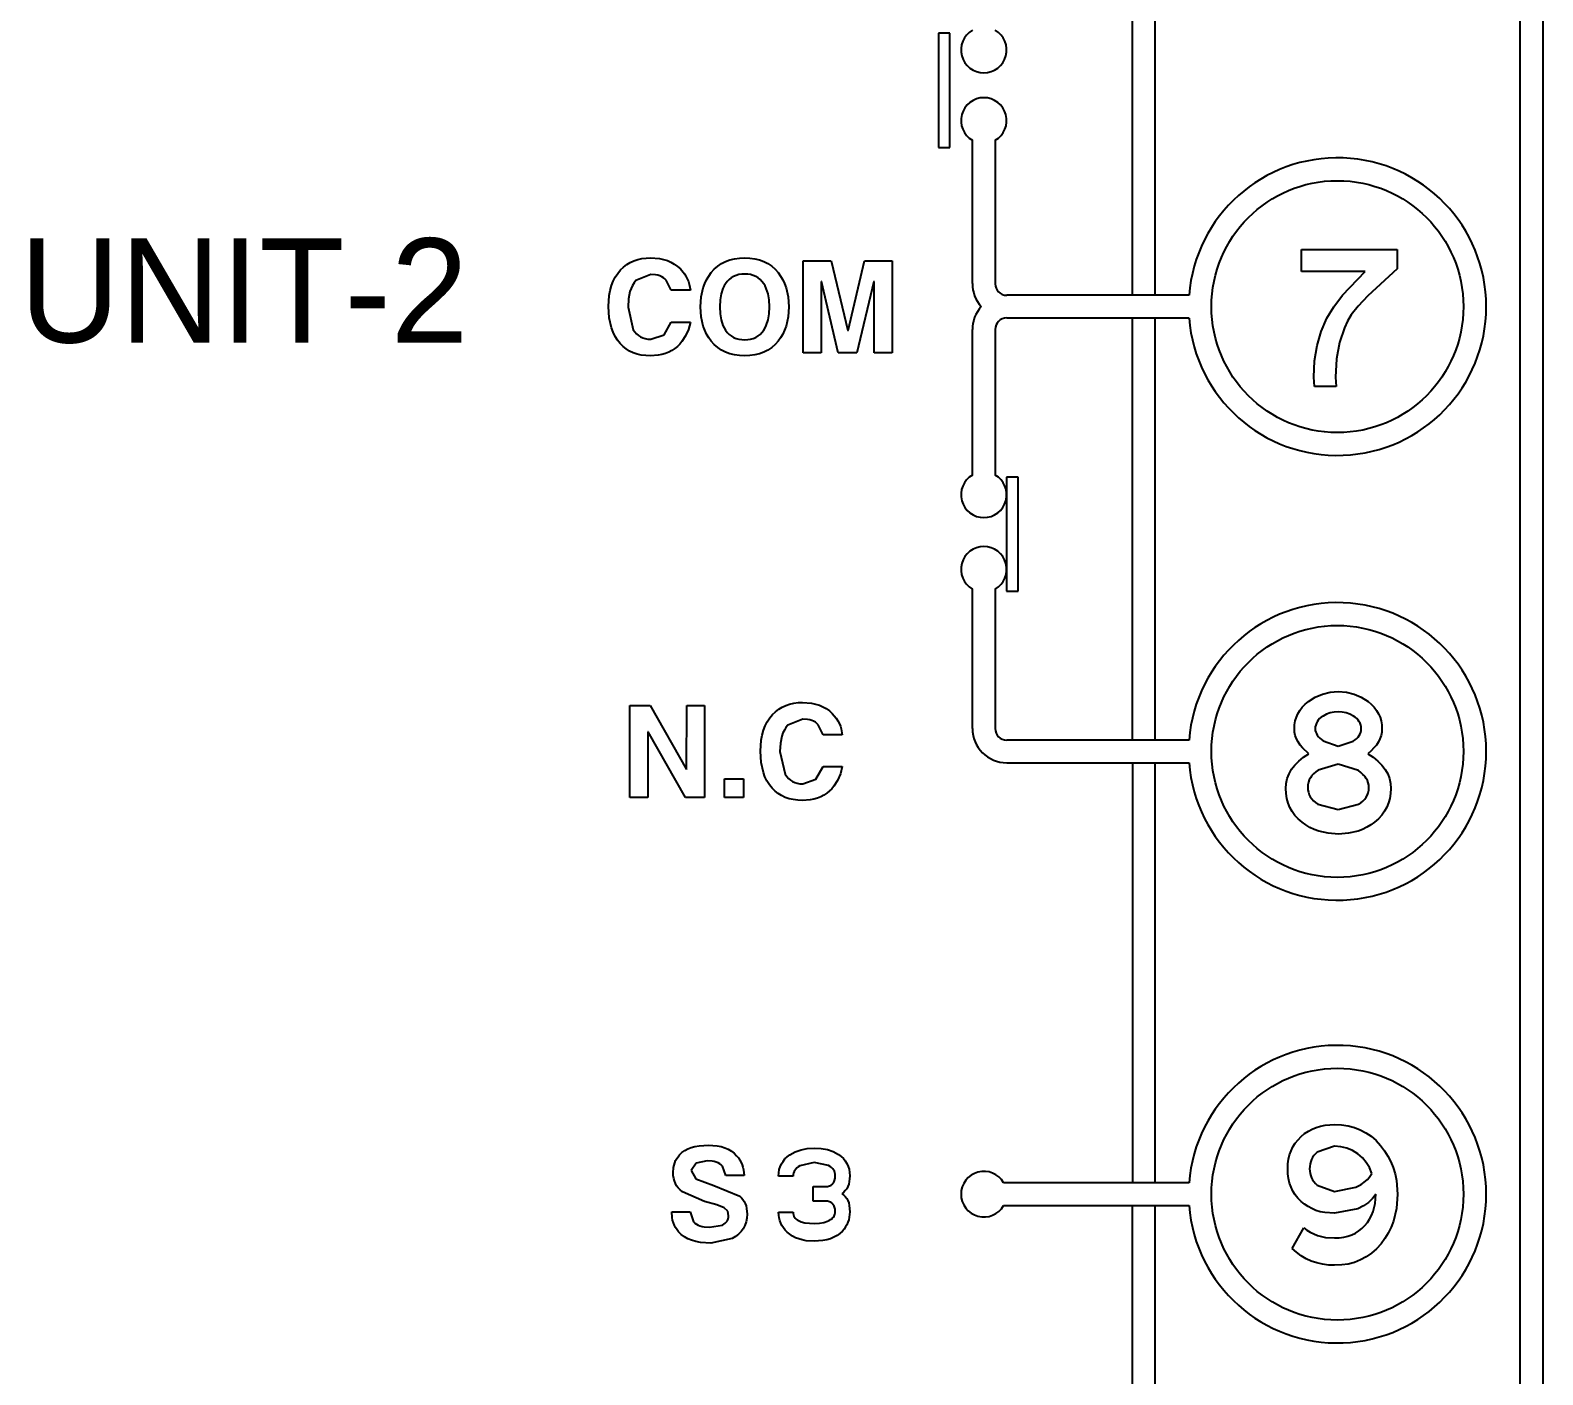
# Model space of a CAD drawing. Header units: millimetres. Extents: x 509 to 2635, y 363 to 1089.
# Drawn here: x 1918.73 to 1937.61, y 685.09 to 701.87 of the extents above; entities that cross this region are included whole.
import ezdxf

# ---------------------------------------------------------------- set-up
doc = ezdxf.new("R2010")
doc.units = ezdxf.units.MM

msp = doc.modelspace()

# ---------------------------------------------------------------- linework, layer by layer
for p, q in [((1937.606, 734.368), (1937.606, 668.31)), ((1937.322, 734.083), (1937.322, 668.595)), ((1932.486, 698.566), (1932.486, 703.834)), ((1932.771, 698.566), (1932.771, 703.834)), ((1930.206, 701.836), (1930.063, 701.836)), ((1930.063, 701.836), (1930.063, 700.412)), ((1930.206, 700.412), (1930.206, 701.836)), ((1930.063, 700.412), (1930.206, 700.412)), ((1930.488, 698.711), (1930.488, 700.5)), ((1930.773, 700.5), (1930.773, 698.709)), ((1926.311, 699.011), (1926.362, 699.023)), ((1926.362, 699.023), (1926.416, 699.03)), ((1926.416, 699.03), (1926.472, 699.033)), ((1926.472, 699.033), (1926.583, 699.024)), ((1926.583, 699.024), (1926.633, 699.013)), ((1926.633, 699.013), (1926.681, 698.998)), ((1927.46, 699.007), (1927.518, 699.021)), ((1927.518, 699.021), (1927.581, 699.03)), ((1927.581, 699.03), (1927.647, 699.033)), ((1927.647, 699.033), (1927.712, 699.03)), ((1927.712, 699.03), (1927.774, 699.021)), ((1927.774, 699.021), (1927.832, 699.007)), ((1934.594, 699.136), (1935.79, 699.136)), ((1934.594, 698.862), (1934.594, 699.136)), ((1935.79, 699.136), (1935.79, 698.896)), ((1926.031, 698.792), (1926.062, 698.839)), ((1926.062, 698.839), (1926.098, 698.882)), ((1926.098, 698.882), (1926.135, 698.917)), ((1926.135, 698.917), (1926.175, 698.948)), ((1926.175, 698.948), (1926.217, 698.974)), ((1926.217, 698.974), (1926.263, 698.995)), ((1926.263, 698.995), (1926.311, 699.011)), ((1926.474, 698.825), (1926.288, 698.748)), ((1926.534, 698.821), (1926.474, 698.825)), ((1926.681, 698.998), (1926.726, 698.978)), ((1926.726, 698.978), (1926.768, 698.955)), ((1926.768, 698.955), (1926.807, 698.926)), ((1926.807, 698.926), (1926.843, 698.894)), ((1926.843, 698.894), (1926.893, 698.835)), ((1926.893, 698.835), (1926.913, 698.804)), ((1927.197, 698.806), (1927.228, 698.849)), ((1927.228, 698.849), (1927.267, 698.892)), ((1927.267, 698.892), (1927.309, 698.929)), ((1927.309, 698.929), (1927.356, 698.961)), ((1927.356, 698.961), (1927.406, 698.987)), ((1927.406, 698.987), (1927.46, 699.007)), ((1927.609, 698.828), (1927.573, 698.823)), ((1927.647, 698.83), (1927.609, 698.828)), ((1927.685, 698.828), (1927.647, 698.83)), ((1927.72, 698.823), (1927.685, 698.828)), ((1927.832, 699.007), (1927.886, 698.987)), ((1927.886, 698.987), (1927.936, 698.961)), ((1927.936, 698.961), (1927.983, 698.929)), ((1927.983, 698.929), (1928.025, 698.892)), ((1928.025, 698.892), (1928.064, 698.849)), ((1928.064, 698.849), (1928.095, 698.806)), ((1928.377, 698.994), (1928.726, 698.994)), ((1928.377, 697.847), (1928.377, 698.994)), ((1928.726, 698.994), (1928.933, 698.128)), ((1928.937, 698.128), (1929.141, 698.994)), ((1929.141, 698.994), (1929.487, 698.994)), ((1929.487, 698.994), (1929.487, 697.847)), ((1935.392, 698.862), (1934.594, 698.862)), ((1935.106, 698.566), (1935.392, 698.862)), ((1935.79, 698.896), (1935.424, 698.56)), ((1925.967, 698.626), (1925.984, 698.686)), ((1925.984, 698.686), (1926.005, 698.741)), ((1926.005, 698.741), (1926.031, 698.792)), ((1926.228, 698.652), (1926.214, 698.613)), ((1926.245, 698.687), (1926.228, 698.652)), ((1926.265, 698.719), (1926.245, 698.687)), ((1926.288, 698.748), (1926.265, 698.719)), ((1926.561, 698.815), (1926.534, 698.821)), ((1926.587, 698.807), (1926.561, 698.815)), ((1926.61, 698.797), (1926.587, 698.807)), ((1926.631, 698.785), (1926.61, 698.797)), ((1926.65, 698.77), (1926.631, 698.785)), ((1926.668, 698.754), (1926.65, 698.77)), ((1926.729, 698.629), (1926.668, 698.754)), ((1926.913, 698.804), (1926.93, 698.772)), ((1926.93, 698.772), (1926.944, 698.738)), ((1926.944, 698.738), (1926.955, 698.703)), ((1926.955, 698.703), (1926.968, 698.629)), ((1927.104, 698.546), (1927.129, 698.659)), ((1927.129, 698.659), (1927.147, 698.711)), ((1927.147, 698.711), (1927.17, 698.76)), ((1927.17, 698.76), (1927.197, 698.806)), ((1927.375, 698.652), (1927.353, 698.584)), ((1927.39, 698.682), (1927.375, 698.652)), ((1927.407, 698.71), (1927.39, 698.682)), ((1927.429, 698.738), (1927.407, 698.71)), ((1927.453, 698.763), (1927.429, 698.738)), ((1927.479, 698.783), (1927.453, 698.763)), ((1927.508, 698.8), (1927.479, 698.783)), ((1927.539, 698.813), (1927.508, 698.8)), ((1927.573, 698.823), (1927.539, 698.813)), ((1927.753, 698.813), (1927.72, 698.823)), ((1927.784, 698.8), (1927.753, 698.813)), ((1927.813, 698.783), (1927.784, 698.8)), ((1927.839, 698.763), (1927.813, 698.783)), ((1927.862, 698.738), (1927.839, 698.763)), ((1927.884, 698.71), (1927.862, 698.738)), ((1927.901, 698.682), (1927.884, 698.71)), ((1927.916, 698.652), (1927.901, 698.682)), ((1927.939, 698.584), (1927.916, 698.652)), ((1928.095, 698.806), (1928.122, 698.76)), ((1928.122, 698.76), (1928.145, 698.711)), ((1928.145, 698.711), (1928.163, 698.659)), ((1928.163, 698.659), (1928.188, 698.546)), ((1928.603, 698.738), (1928.6, 698.738)), ((1928.6, 698.738), (1928.6, 697.847)), ((1928.813, 697.847), (1928.603, 698.738)), ((1929.26, 698.738), (1929.047, 697.847)), ((1929.264, 698.738), (1929.26, 698.738)), ((1929.264, 697.847), (1929.264, 698.738)), ((1925.946, 698.424), (1925.955, 698.563)), ((1925.955, 698.563), (1925.967, 698.626)), ((1926.196, 698.523), (1926.19, 698.419)), ((1926.214, 698.613), (1926.196, 698.523)), ((1926.968, 698.629), (1926.729, 698.629)), ((1927.096, 698.421), (1927.104, 698.546)), ((1927.339, 698.507), (1927.335, 698.421)), ((1927.353, 698.584), (1927.339, 698.507)), ((1927.953, 698.507), (1927.939, 698.584)), ((1927.957, 698.421), (1927.953, 698.507)), ((1928.188, 698.546), (1928.196, 698.421)), ((1933.192, 698.566), (1930.916, 698.566)), ((1934.998, 698.422), (1935.106, 698.566)), ((1935.424, 698.56), (1935.301, 698.429)), ((1925.955, 698.284), (1925.946, 698.424)), ((1925.982, 698.16), (1925.955, 698.284)), ((1926.19, 698.419), (1926.255, 698.136)), ((1927.104, 698.296), (1927.096, 698.421)), ((1927.129, 698.182), (1927.104, 698.296)), ((1927.335, 698.421), (1927.339, 698.335)), ((1927.339, 698.335), (1927.353, 698.258)), ((1927.353, 698.258), (1927.375, 698.19)), ((1927.916, 698.19), (1927.939, 698.258)), ((1927.939, 698.258), (1927.953, 698.335)), ((1927.953, 698.335), (1927.957, 698.421)), ((1928.188, 698.296), (1928.163, 698.182)), ((1928.196, 698.421), (1928.188, 698.296)), ((1930.916, 698.282), (1933.192, 698.282)), ((1932.486, 693.014), (1932.486, 698.282)), ((1932.771, 693.014), (1932.771, 698.282)), ((1934.841, 698.114), (1934.913, 698.28)), ((1934.913, 698.28), (1934.998, 698.422)), ((1935.217, 698.321), (1935.171, 698.244)), ((1935.301, 698.429), (1935.217, 698.321)), ((1926.003, 698.105), (1925.982, 698.16)), ((1926.028, 698.053), (1926.003, 698.105)), ((1926.255, 698.136), (1926.275, 698.108)), ((1926.275, 698.108), (1926.296, 698.084)), ((1926.296, 698.084), (1926.32, 698.063)), ((1926.474, 698.017), (1926.64, 698.073)), ((1926.64, 698.073), (1926.729, 698.232)), ((1926.729, 698.232), (1926.968, 698.232)), ((1926.943, 698.139), (1926.908, 698.058)), ((1926.968, 698.232), (1926.943, 698.139)), ((1927.147, 698.13), (1927.129, 698.182)), ((1927.17, 698.081), (1927.147, 698.13)), ((1927.197, 698.036), (1927.17, 698.081)), ((1927.375, 698.19), (1927.39, 698.16)), ((1927.39, 698.16), (1927.407, 698.132)), ((1927.407, 698.132), (1927.429, 698.103)), ((1927.429, 698.103), (1927.453, 698.078)), ((1927.453, 698.078), (1927.479, 698.058)), ((1927.813, 698.058), (1927.839, 698.078)), ((1927.839, 698.078), (1927.862, 698.103)), ((1927.862, 698.103), (1927.884, 698.132)), ((1927.884, 698.132), (1927.901, 698.16)), ((1927.901, 698.16), (1927.916, 698.19)), ((1928.122, 698.081), (1928.095, 698.036)), ((1928.145, 698.13), (1928.122, 698.081)), ((1928.163, 698.182), (1928.145, 698.13)), ((1928.933, 698.128), (1928.937, 698.128)), ((1930.488, 696.322), (1930.488, 698.137)), ((1930.773, 698.139), (1930.773, 696.322)), ((1934.789, 697.937), (1934.841, 698.114)), ((1935.131, 698.161), (1935.07, 697.978)), ((1935.171, 698.244), (1935.131, 698.161)), ((1926.058, 698.006), (1926.028, 698.053)), ((1926.092, 697.963), (1926.058, 698.006)), ((1926.128, 697.927), (1926.092, 697.963)), ((1926.168, 697.896), (1926.128, 697.927)), ((1926.21, 697.869), (1926.168, 697.896)), ((1926.32, 698.063), (1926.347, 698.046)), ((1926.347, 698.046), (1926.375, 698.033)), ((1926.375, 698.033), (1926.406, 698.024)), ((1926.406, 698.024), (1926.439, 698.018)), ((1926.439, 698.018), (1926.474, 698.017)), ((1926.774, 697.9), (1926.737, 697.876)), ((1926.808, 697.928), (1926.774, 697.9)), ((1926.837, 697.956), (1926.808, 697.928)), ((1926.863, 697.988), (1926.837, 697.956)), ((1926.908, 698.058), (1926.863, 697.988)), ((1927.228, 697.993), (1927.197, 698.036)), ((1927.267, 697.95), (1927.228, 697.993)), ((1927.309, 697.912), (1927.267, 697.95)), ((1927.356, 697.881), (1927.309, 697.912)), ((1927.406, 697.855), (1927.356, 697.881)), ((1927.479, 698.058), (1927.508, 698.04)), ((1927.508, 698.04), (1927.539, 698.027)), ((1927.539, 698.027), (1927.573, 698.018)), ((1927.573, 698.018), (1927.609, 698.012)), ((1927.609, 698.012), (1927.647, 698.01)), ((1927.647, 698.01), (1927.685, 698.012)), ((1927.685, 698.012), (1927.72, 698.018)), ((1927.72, 698.018), (1927.753, 698.027)), ((1927.753, 698.027), (1927.784, 698.04)), ((1927.784, 698.04), (1927.813, 698.058)), ((1927.936, 697.881), (1927.886, 697.855)), ((1927.983, 697.912), (1927.936, 697.881)), ((1928.025, 697.95), (1927.983, 697.912)), ((1928.064, 697.993), (1928.025, 697.95)), ((1928.095, 698.036), (1928.064, 697.993)), ((1934.758, 697.747), (1934.789, 697.937)), ((1935.07, 697.978), (1935.033, 697.773)), ((1926.256, 697.848), (1926.21, 697.869)), ((1926.304, 697.831), (1926.256, 697.848)), ((1926.356, 697.819), (1926.304, 697.831)), ((1926.411, 697.812), (1926.356, 697.819)), ((1926.469, 697.809), (1926.411, 697.812)), ((1926.568, 697.817), (1926.469, 697.809)), ((1926.614, 697.826), (1926.568, 697.817)), ((1926.658, 697.839), (1926.614, 697.826)), ((1926.699, 697.855), (1926.658, 697.839)), ((1926.737, 697.876), (1926.699, 697.855)), ((1927.46, 697.835), (1927.406, 697.855)), ((1927.518, 697.821), (1927.46, 697.835)), ((1927.581, 697.812), (1927.518, 697.821)), ((1927.647, 697.809), (1927.581, 697.812)), ((1927.712, 697.812), (1927.647, 697.809)), ((1927.774, 697.821), (1927.712, 697.812)), ((1927.832, 697.835), (1927.774, 697.821)), ((1927.886, 697.855), (1927.832, 697.835)), ((1928.6, 697.847), (1928.377, 697.847)), ((1929.047, 697.847), (1928.813, 697.847)), ((1929.487, 697.847), (1929.264, 697.847)), ((1934.748, 697.545), (1934.758, 697.747)), ((1935.033, 697.773), (1935.021, 697.545)), ((1934.756, 697.428), (1934.748, 697.545)), ((1935.021, 697.545), (1935.03, 697.428)), ((1935.03, 697.428), (1934.756, 697.428)), ((1930.915, 696.297), (1930.915, 694.873)), ((1931.058, 696.297), (1930.915, 696.297)), ((1931.058, 694.873), (1931.058, 696.297)), ((1930.488, 693.159), (1930.488, 694.899)), ((1930.773, 694.899), (1930.773, 693.157)), ((1930.915, 694.873), (1931.058, 694.873)), ((1934.681, 693.495), (1934.766, 693.549)), ((1934.766, 693.549), (1934.856, 693.588)), ((1934.856, 693.588), (1934.952, 693.612)), ((1934.952, 693.612), (1935.054, 693.619)), ((1935.054, 693.619), (1935.156, 693.612)), ((1935.156, 693.612), (1935.252, 693.588)), ((1935.252, 693.588), (1935.342, 693.549)), ((1935.342, 693.549), (1935.426, 693.495)), ((1926.213, 692.298), (1926.213, 693.445)), ((1926.213, 693.445), (1926.465, 693.445)), ((1926.465, 693.445), (1926.922, 692.648)), ((1926.922, 692.648), (1926.923, 693.445)), ((1926.923, 693.445), (1927.146, 693.445)), ((1927.146, 693.445), (1927.146, 692.298)), ((1927.995, 693.333), (1928.032, 693.368)), ((1928.032, 693.368), (1928.071, 693.399)), ((1928.071, 693.399), (1928.114, 693.425)), ((1928.114, 693.425), (1928.159, 693.446)), ((1928.159, 693.446), (1928.207, 693.463)), ((1928.207, 693.463), (1928.258, 693.474)), ((1928.258, 693.474), (1928.312, 693.481)), ((1928.312, 693.481), (1928.369, 693.484)), ((1928.369, 693.484), (1928.479, 693.475)), ((1928.479, 693.475), (1928.53, 693.464)), ((1928.53, 693.464), (1928.578, 693.449)), ((1928.578, 693.449), (1928.623, 693.43)), ((1928.623, 693.43), (1928.665, 693.406)), ((1928.665, 693.406), (1928.704, 693.377)), ((1928.704, 693.377), (1928.74, 693.345)), ((1934.551, 693.342), (1934.575, 693.384)), ((1934.575, 693.384), (1934.605, 693.423)), ((1934.605, 693.423), (1934.641, 693.46)), ((1934.641, 693.46), (1934.681, 693.495)), ((1934.954, 693.353), (1934.908, 693.337)), ((1935.003, 693.363), (1934.954, 693.353)), ((1935.054, 693.367), (1935.003, 693.363)), ((1935.105, 693.363), (1935.054, 693.367)), ((1935.153, 693.353), (1935.105, 693.363)), ((1935.199, 693.337), (1935.153, 693.353)), ((1935.426, 693.495), (1935.467, 693.46)), ((1935.467, 693.46), (1935.502, 693.423)), ((1935.502, 693.423), (1935.532, 693.384)), ((1935.532, 693.384), (1935.557, 693.342)), ((1927.88, 693.137), (1927.902, 693.192)), ((1927.902, 693.192), (1927.928, 693.243)), ((1927.928, 693.243), (1927.959, 693.29)), ((1927.959, 693.29), (1927.995, 693.333)), ((1928.161, 693.17), (1928.141, 693.138)), ((1928.184, 693.199), (1928.161, 693.17)), ((1928.37, 693.276), (1928.184, 693.199)), ((1928.431, 693.272), (1928.37, 693.276)), ((1928.458, 693.266), (1928.431, 693.272)), ((1928.483, 693.258), (1928.458, 693.266)), ((1928.506, 693.248), (1928.483, 693.258)), ((1928.528, 693.236), (1928.506, 693.248)), ((1928.547, 693.221), (1928.528, 693.236)), ((1928.564, 693.205), (1928.547, 693.221)), ((1928.625, 693.08), (1928.564, 693.205)), ((1928.74, 693.345), (1928.789, 693.286)), ((1928.789, 693.286), (1928.809, 693.255)), ((1928.809, 693.255), (1928.826, 693.223)), ((1928.826, 693.223), (1928.84, 693.189)), ((1928.84, 693.189), (1928.851, 693.154)), ((1934.507, 693.155), (1934.51, 693.205)), ((1934.51, 693.205), (1934.518, 693.253)), ((1934.518, 693.253), (1934.532, 693.299)), ((1934.532, 693.299), (1934.551, 693.342)), ((1934.768, 693.179), (1934.767, 693.155)), ((1934.773, 693.201), (1934.768, 693.179)), ((1934.781, 693.223), (1934.773, 693.201)), ((1934.791, 693.243), (1934.781, 693.223)), ((1934.805, 693.263), (1934.791, 693.243)), ((1934.822, 693.281), (1934.805, 693.263)), ((1934.841, 693.298), (1934.822, 693.281)), ((1934.864, 693.314), (1934.841, 693.298)), ((1934.908, 693.337), (1934.864, 693.314)), ((1935.243, 693.314), (1935.199, 693.337)), ((1935.266, 693.298), (1935.243, 693.314)), ((1935.286, 693.281), (1935.266, 693.298)), ((1935.303, 693.263), (1935.286, 693.281)), ((1935.316, 693.243), (1935.303, 693.263)), ((1935.327, 693.223), (1935.316, 693.243)), ((1935.335, 693.201), (1935.327, 693.223)), ((1935.339, 693.179), (1935.335, 693.201)), ((1935.341, 693.155), (1935.339, 693.179)), ((1935.557, 693.342), (1935.576, 693.299)), ((1935.576, 693.299), (1935.589, 693.253)), ((1935.589, 693.253), (1935.598, 693.205)), ((1935.598, 693.205), (1935.6, 693.155)), ((1926.437, 693.115), (1926.437, 692.298)), ((1926.44, 693.115), (1926.437, 693.115)), ((1926.907, 692.298), (1926.44, 693.115)), ((1927.842, 692.875), (1927.851, 693.014)), ((1927.851, 693.014), (1927.863, 693.077)), ((1927.863, 693.077), (1927.88, 693.137)), ((1928.092, 692.974), (1928.086, 692.87)), ((1928.111, 693.064), (1928.092, 692.974)), ((1928.124, 693.103), (1928.111, 693.064)), ((1928.141, 693.138), (1928.124, 693.103)), ((1928.864, 693.08), (1928.625, 693.08)), ((1928.851, 693.154), (1928.864, 693.08)), ((1933.192, 693.014), (1930.916, 693.014)), ((1934.51, 693.112), (1934.507, 693.155)), ((1934.518, 693.071), (1934.51, 693.112)), ((1934.532, 693.03), (1934.518, 693.071)), ((1934.552, 692.991), (1934.532, 693.03)), ((1934.577, 692.952), (1934.552, 692.991)), ((1934.767, 693.155), (1934.768, 693.134)), ((1934.768, 693.134), (1934.773, 693.114)), ((1934.773, 693.114), (1934.781, 693.094)), ((1934.781, 693.094), (1934.792, 693.075)), ((1934.792, 693.075), (1934.806, 693.056)), ((1934.806, 693.056), (1934.824, 693.038)), ((1934.824, 693.038), (1934.868, 693.003)), ((1934.868, 693.003), (1935.054, 692.936)), ((1935.054, 692.936), (1935.242, 692.999)), ((1935.242, 692.999), (1935.265, 693.016)), ((1935.265, 693.016), (1935.285, 693.034)), ((1935.285, 693.034), (1935.302, 693.052)), ((1935.302, 693.052), (1935.316, 693.072)), ((1935.316, 693.072), (1935.327, 693.091)), ((1935.327, 693.091), (1935.335, 693.112)), ((1935.335, 693.112), (1935.339, 693.133)), ((1935.339, 693.133), (1935.341, 693.155)), ((1935.556, 692.99), (1935.531, 692.952)), ((1935.575, 693.029), (1935.556, 692.99)), ((1935.589, 693.07), (1935.575, 693.029)), ((1935.598, 693.112), (1935.589, 693.07)), ((1935.6, 693.155), (1935.598, 693.112)), ((1927.851, 692.735), (1927.842, 692.875)), ((1928.086, 692.87), (1928.152, 692.587)), ((1934.561, 692.752), (1934.619, 692.799)), ((1934.608, 692.915), (1934.577, 692.952)), ((1934.687, 692.844), (1934.608, 692.915)), ((1934.619, 692.799), (1934.687, 692.844)), ((1935.464, 692.879), (1935.423, 692.844)), ((1935.423, 692.844), (1935.49, 692.799)), ((1935.5, 692.915), (1935.464, 692.879)), ((1935.49, 692.799), (1935.549, 692.751)), ((1935.531, 692.952), (1935.5, 692.915)), ((1927.879, 692.611), (1927.851, 692.735)), ((1927.899, 692.556), (1927.879, 692.611)), ((1928.536, 692.524), (1928.625, 692.683)), ((1928.625, 692.683), (1928.864, 692.683)), ((1928.864, 692.683), (1928.84, 692.591)), ((1930.917, 692.73), (1933.192, 692.73)), ((1932.486, 692.73), (1932.486, 687.488)), ((1932.771, 687.488), (1932.771, 692.73)), ((1934.44, 692.593), (1934.471, 692.649)), ((1934.471, 692.649), (1934.512, 692.702)), ((1934.512, 692.702), (1934.561, 692.752)), ((1934.774, 692.617), (1934.747, 692.594)), ((1934.804, 692.639), (1934.774, 692.617)), ((1935.054, 692.714), (1934.804, 692.639)), ((1935.305, 692.632), (1935.054, 692.714)), ((1935.336, 692.61), (1935.305, 692.632)), ((1935.362, 692.586), (1935.336, 692.61)), ((1935.549, 692.751), (1935.599, 692.701)), ((1935.599, 692.701), (1935.639, 692.648)), ((1935.639, 692.648), (1935.671, 692.592)), ((1927.394, 692.531), (1927.633, 692.531)), ((1927.394, 692.298), (1927.394, 692.531)), ((1927.633, 692.531), (1927.633, 692.298)), ((1927.924, 692.504), (1927.899, 692.556)), ((1927.954, 692.457), (1927.924, 692.504)), ((1927.988, 692.414), (1927.954, 692.457)), ((1928.025, 692.378), (1927.988, 692.414)), ((1928.152, 692.587), (1928.171, 692.559)), ((1928.171, 692.559), (1928.193, 692.535)), ((1928.193, 692.535), (1928.217, 692.514)), ((1928.217, 692.514), (1928.243, 692.498)), ((1928.243, 692.498), (1928.272, 692.484)), ((1928.272, 692.484), (1928.302, 692.475)), ((1928.302, 692.475), (1928.335, 692.469)), ((1928.335, 692.469), (1928.37, 692.468)), ((1928.37, 692.468), (1928.536, 692.524)), ((1928.733, 692.407), (1928.704, 692.379)), ((1928.76, 692.439), (1928.733, 692.407)), ((1928.805, 692.509), (1928.76, 692.439)), ((1928.84, 692.591), (1928.805, 692.509)), ((1934.4, 692.408), (1934.404, 692.473)), ((1934.403, 692.345), (1934.4, 692.408)), ((1934.404, 692.473), (1934.418, 692.534)), ((1934.418, 692.534), (1934.44, 692.593)), ((1934.675, 692.457), (1934.673, 692.425)), ((1934.673, 692.425), (1934.675, 692.393)), ((1934.681, 692.487), (1934.675, 692.457)), ((1934.691, 692.516), (1934.681, 692.487)), ((1934.706, 692.544), (1934.691, 692.516)), ((1934.724, 692.57), (1934.706, 692.544)), ((1934.747, 692.594), (1934.724, 692.57)), ((1935.385, 692.562), (1935.362, 692.586)), ((1935.404, 692.536), (1935.385, 692.562)), ((1935.418, 692.509), (1935.404, 692.536)), ((1935.428, 692.48), (1935.418, 692.509)), ((1935.434, 692.451), (1935.428, 692.48)), ((1935.436, 692.42), (1935.434, 692.451)), ((1935.434, 692.388), (1935.436, 692.42)), ((1935.671, 692.592), (1935.693, 692.534)), ((1935.693, 692.534), (1935.707, 692.472)), ((1935.707, 692.472), (1935.711, 692.408)), ((1935.711, 692.408), (1935.708, 692.346)), ((1926.437, 692.298), (1926.213, 692.298)), ((1927.146, 692.298), (1926.907, 692.298)), ((1927.633, 692.298), (1927.394, 692.298)), ((1928.064, 692.347), (1928.025, 692.378)), ((1928.107, 692.32), (1928.064, 692.347)), ((1928.152, 692.299), (1928.107, 692.32)), ((1928.201, 692.282), (1928.152, 692.299)), ((1928.253, 692.27), (1928.201, 692.282)), ((1928.308, 692.263), (1928.253, 692.27)), ((1928.366, 692.26), (1928.308, 692.263)), ((1928.465, 692.268), (1928.366, 692.26)), ((1928.51, 692.277), (1928.465, 692.268)), ((1928.554, 692.29), (1928.51, 692.277)), ((1928.595, 692.306), (1928.554, 692.29)), ((1928.634, 692.327), (1928.595, 692.306)), ((1928.67, 692.351), (1928.634, 692.327)), ((1928.704, 692.379), (1928.67, 692.351)), ((1934.412, 692.284), (1934.403, 692.345)), ((1934.428, 692.227), (1934.412, 692.284)), ((1934.45, 692.173), (1934.428, 692.227)), ((1934.675, 692.393), (1934.681, 692.362)), ((1934.681, 692.362), (1934.691, 692.332)), ((1934.691, 692.332), (1934.705, 692.305)), ((1934.705, 692.305), (1934.723, 692.279)), ((1934.723, 692.279), (1934.745, 692.256)), ((1934.745, 692.256), (1934.771, 692.234)), ((1934.771, 692.234), (1934.801, 692.214)), ((1935.305, 692.212), (1935.336, 692.232)), ((1935.336, 692.232), (1935.362, 692.253)), ((1935.362, 692.253), (1935.385, 692.276)), ((1935.385, 692.276), (1935.404, 692.302)), ((1935.404, 692.302), (1935.418, 692.329)), ((1935.418, 692.329), (1935.428, 692.357)), ((1935.428, 692.357), (1935.434, 692.388)), ((1935.683, 692.229), (1935.661, 692.176)), ((1935.699, 692.286), (1935.683, 692.229)), ((1935.708, 692.346), (1935.699, 692.286)), ((1934.479, 692.122), (1934.45, 692.173)), ((1934.514, 692.074), (1934.479, 692.122)), ((1934.555, 692.03), (1934.514, 692.074)), ((1934.603, 691.988), (1934.555, 692.03)), ((1934.801, 692.214), (1935.054, 692.149)), ((1935.054, 692.149), (1935.305, 692.212)), ((1935.556, 692.032), (1935.508, 691.99)), ((1935.597, 692.077), (1935.556, 692.032)), ((1935.632, 692.125), (1935.597, 692.077)), ((1935.661, 692.176), (1935.632, 692.125)), ((1934.651, 691.954), (1934.603, 691.988)), ((1934.701, 691.924), (1934.651, 691.954)), ((1934.754, 691.899), (1934.701, 691.924)), ((1934.81, 691.878), (1934.754, 691.899)), ((1934.928, 691.85), (1934.81, 691.878)), ((1935.057, 691.841), (1934.928, 691.85)), ((1935.184, 691.851), (1935.057, 691.841)), ((1935.301, 691.878), (1935.184, 691.851)), ((1935.357, 691.899), (1935.301, 691.878)), ((1935.409, 691.925), (1935.357, 691.899)), ((1935.46, 691.955), (1935.409, 691.925)), ((1935.508, 691.99), (1935.46, 691.955)), ((1934.553, 688.026), (1934.592, 688.067)), ((1934.592, 688.067), (1934.635, 688.102)), ((1934.635, 688.102), (1934.681, 688.132)), ((1934.681, 688.132), (1934.729, 688.158)), ((1934.729, 688.158), (1934.779, 688.179)), ((1934.779, 688.179), (1934.833, 688.196)), ((1934.833, 688.196), (1934.889, 688.207)), ((1934.889, 688.207), (1935.009, 688.217)), ((1935.009, 688.217), (1935.095, 688.213)), ((1935.095, 688.213), (1935.177, 688.2)), ((1935.177, 688.2), (1935.255, 688.18)), ((1935.255, 688.18), (1935.329, 688.151)), ((1935.329, 688.151), (1935.398, 688.113)), ((1935.398, 688.113), (1935.464, 688.068)), ((1935.464, 688.068), (1935.526, 688.014)), ((1926.863, 687.865), (1926.898, 687.89)), ((1926.898, 687.89), (1926.936, 687.911)), ((1926.936, 687.911), (1926.979, 687.928)), ((1926.979, 687.928), (1927.026, 687.941)), ((1927.026, 687.941), (1927.078, 687.951)), ((1927.078, 687.951), (1927.193, 687.958)), ((1927.193, 687.958), (1927.303, 687.95)), ((1927.303, 687.95), (1927.353, 687.94)), ((1927.353, 687.94), (1927.399, 687.925)), ((1927.399, 687.925), (1927.441, 687.907)), ((1927.441, 687.907), (1927.48, 687.884)), ((1927.48, 687.884), (1927.515, 687.857)), ((1928.276, 687.874), (1928.349, 687.901)), ((1928.349, 687.901), (1928.428, 687.917)), ((1928.428, 687.917), (1928.514, 687.922)), ((1928.514, 687.922), (1928.6, 687.917)), ((1928.6, 687.917), (1928.679, 687.902)), ((1928.679, 687.902), (1928.751, 687.877)), ((1928.751, 687.877), (1928.815, 687.842)), ((1934.447, 687.836), (1934.466, 687.888)), ((1934.466, 687.888), (1934.489, 687.937)), ((1934.489, 687.937), (1934.518, 687.983)), ((1934.518, 687.983), (1934.553, 688.026)), ((1935.009, 687.944), (1934.791, 687.87)), ((1935.087, 687.938), (1935.009, 687.944)), ((1935.161, 687.92), (1935.087, 687.938)), ((1935.231, 687.891), (1935.161, 687.92)), ((1935.297, 687.85), (1935.231, 687.891)), ((1935.526, 688.014), (1935.583, 687.952)), ((1935.583, 687.952), (1935.632, 687.888)), ((1935.632, 687.888), (1935.675, 687.821)), ((1926.757, 687.678), (1926.764, 687.709)), ((1926.764, 687.709), (1926.773, 687.737)), ((1926.773, 687.737), (1926.784, 687.765)), ((1926.784, 687.765), (1926.798, 687.79)), ((1926.798, 687.79), (1926.814, 687.814)), ((1926.814, 687.814), (1926.833, 687.837)), ((1926.833, 687.837), (1926.863, 687.865)), ((1927.042, 687.734), (1926.977, 687.641)), ((1927.176, 687.762), (1927.042, 687.734)), ((1927.239, 687.758), (1927.176, 687.762)), ((1927.267, 687.753), (1927.239, 687.758)), ((1927.292, 687.745), (1927.267, 687.753)), ((1927.315, 687.736), (1927.292, 687.745)), ((1927.336, 687.725), (1927.315, 687.736)), ((1927.354, 687.711), (1927.336, 687.725)), ((1927.369, 687.695), (1927.354, 687.711)), ((1927.41, 687.579), (1927.369, 687.695)), ((1927.515, 687.857), (1927.546, 687.826)), ((1927.546, 687.826), (1927.568, 687.8)), ((1927.568, 687.8), (1927.586, 687.772)), ((1927.586, 687.772), (1927.602, 687.743)), ((1927.602, 687.743), (1927.615, 687.713)), ((1927.615, 687.713), (1927.625, 687.681)), ((1928.078, 687.652), (1928.089, 687.689)), ((1928.089, 687.689), (1928.105, 687.723)), ((1928.105, 687.723), (1928.125, 687.755)), ((1928.125, 687.755), (1928.149, 687.785)), ((1928.149, 687.785), (1928.178, 687.812)), ((1928.178, 687.812), (1928.211, 687.837)), ((1928.211, 687.837), (1928.276, 687.874)), ((1928.315, 687.687), (1928.298, 687.673)), ((1928.335, 687.699), (1928.315, 687.687)), ((1928.514, 687.741), (1928.335, 687.699)), ((1928.694, 687.703), (1928.514, 687.741)), ((1928.714, 687.691), (1928.694, 687.703)), ((1928.731, 687.678), (1928.714, 687.691)), ((1928.815, 687.842), (1928.849, 687.817)), ((1928.849, 687.817), (1928.878, 687.79)), ((1928.878, 687.79), (1928.902, 687.76)), ((1928.902, 687.76), (1928.922, 687.728)), ((1928.922, 687.728), (1928.938, 687.693)), ((1928.938, 687.693), (1928.949, 687.656)), ((1934.423, 687.662), (1934.426, 687.723)), ((1934.426, 687.723), (1934.434, 687.781)), ((1934.434, 687.781), (1934.447, 687.836)), ((1934.698, 687.693), (1934.697, 687.662)), ((1934.702, 687.723), (1934.698, 687.693)), ((1934.71, 687.752), (1934.702, 687.723)), ((1934.72, 687.779), (1934.71, 687.752)), ((1934.733, 687.804), (1934.72, 687.779)), ((1934.749, 687.828), (1934.733, 687.804)), ((1934.769, 687.85), (1934.749, 687.828)), ((1934.791, 687.87), (1934.769, 687.85)), ((1935.356, 687.8), (1935.297, 687.85)), ((1935.404, 687.743), (1935.356, 687.8)), ((1935.443, 687.678), (1935.404, 687.743)), ((1935.675, 687.821), (1935.711, 687.751)), ((1935.711, 687.751), (1935.741, 687.677)), ((1926.752, 687.613), (1926.757, 687.678)), ((1926.754, 687.577), (1926.752, 687.613)), ((1926.76, 687.543), (1926.754, 687.577)), ((1926.769, 687.511), (1926.76, 687.543)), ((1926.781, 687.481), (1926.769, 687.511)), ((1926.977, 687.641), (1927.038, 687.537)), ((1927.038, 687.537), (1927.259, 687.456)), ((1927.638, 687.579), (1927.41, 687.579)), ((1927.625, 687.681), (1927.632, 687.648)), ((1927.632, 687.648), (1927.638, 687.579)), ((1928.07, 687.572), (1928.072, 687.613)), ((1928.25, 687.572), (1928.07, 687.572)), ((1928.072, 687.613), (1928.078, 687.652)), ((1928.252, 687.591), (1928.25, 687.572)), ((1928.256, 687.609), (1928.252, 687.591)), ((1928.262, 687.627), (1928.256, 687.609)), ((1928.272, 687.643), (1928.262, 687.627)), ((1928.283, 687.659), (1928.272, 687.643)), ((1928.298, 687.673), (1928.283, 687.659)), ((1928.745, 687.664), (1928.731, 687.678)), ((1928.756, 687.648), (1928.745, 687.664)), ((1928.765, 687.632), (1928.756, 687.648)), ((1928.759, 687.493), (1928.764, 687.504)), ((1928.764, 687.504), (1928.769, 687.516)), ((1928.772, 687.614), (1928.765, 687.632)), ((1928.769, 687.516), (1928.775, 687.544)), ((1928.776, 687.595), (1928.772, 687.614)), ((1928.775, 687.544), (1928.777, 687.575)), ((1928.777, 687.575), (1928.776, 687.595)), ((1928.952, 687.502), (1928.944, 687.47)), ((1928.949, 687.656), (1928.955, 687.617)), ((1928.956, 687.537), (1928.952, 687.502)), ((1928.955, 687.617), (1928.958, 687.575)), ((1928.958, 687.575), (1928.956, 687.537)), ((1934.426, 687.6), (1934.423, 687.662)), ((1934.434, 687.541), (1934.426, 687.6)), ((1934.447, 687.485), (1934.434, 687.541)), ((1934.697, 687.662), (1934.698, 687.632)), ((1934.698, 687.632), (1934.702, 687.603)), ((1934.702, 687.603), (1934.71, 687.576)), ((1934.71, 687.576), (1934.72, 687.55)), ((1934.72, 687.55), (1934.733, 687.525)), ((1934.733, 687.525), (1934.749, 687.502)), ((1934.749, 687.502), (1934.769, 687.48)), ((1935.34, 687.467), (1935.396, 687.507)), ((1935.396, 687.507), (1935.419, 687.529)), ((1935.419, 687.529), (1935.44, 687.553)), ((1935.44, 687.553), (1935.457, 687.578)), ((1935.472, 687.605), (1935.443, 687.678)), ((1935.457, 687.578), (1935.472, 687.605)), ((1935.741, 687.677), (1935.764, 687.599)), ((1935.764, 687.599), (1935.78, 687.518)), ((1935.78, 687.518), (1935.793, 687.346)), ((1926.797, 687.452), (1926.781, 687.481)), ((1926.817, 687.425), (1926.797, 687.452)), ((1926.841, 687.4), (1926.817, 687.425)), ((1926.868, 687.376), (1926.841, 687.4)), ((1927.146, 687.255), (1926.868, 687.376)), ((1927.259, 687.456), (1927.586, 687.322)), ((1927.586, 687.322), (1927.607, 687.302)), ((1928.502, 687.26), (1928.502, 687.441)), ((1928.502, 687.441), (1928.649, 687.441)), ((1928.649, 687.441), (1928.679, 687.443)), ((1928.679, 687.443), (1928.693, 687.445)), ((1928.693, 687.445), (1928.705, 687.449)), ((1928.705, 687.449), (1928.717, 687.454)), ((1928.717, 687.454), (1928.727, 687.46)), ((1928.727, 687.46), (1928.737, 687.466)), ((1928.737, 687.466), (1928.745, 687.474)), ((1928.745, 687.474), (1928.752, 687.483)), ((1928.752, 687.483), (1928.759, 687.493)), ((1928.882, 687.369), (1928.859, 687.351)), ((1928.859, 687.351), (1928.882, 687.335)), ((1928.902, 687.39), (1928.882, 687.369)), ((1928.882, 687.335), (1928.902, 687.316)), ((1928.919, 687.414), (1928.902, 687.39)), ((1928.902, 687.316), (1928.919, 687.293)), ((1928.933, 687.44), (1928.919, 687.414)), ((1928.944, 687.47), (1928.933, 687.44)), ((1933.192, 687.488), (1930.877, 687.488)), ((1934.465, 687.433), (1934.447, 687.485)), ((1934.489, 687.384), (1934.465, 687.433)), ((1934.517, 687.338), (1934.489, 687.384)), ((1934.551, 687.295), (1934.517, 687.338)), ((1934.769, 687.48), (1934.791, 687.459)), ((1934.791, 687.459), (1935.009, 687.38)), ((1935.009, 687.38), (1935.272, 687.433)), ((1935.272, 687.433), (1935.34, 687.467)), ((1935.503, 687.317), (1935.481, 687.29)), ((1935.522, 687.346), (1935.503, 687.317)), ((1935.513, 687.231), (1935.522, 687.346)), ((1935.793, 687.346), (1935.78, 687.169)), ((1926.74, 687.054), (1926.735, 687.127)), ((1926.735, 687.127), (1926.966, 687.127)), ((1926.966, 687.127), (1927.008, 687.001)), ((1927.3, 687.211), (1927.146, 687.255)), ((1927.392, 687.175), (1927.3, 687.211)), ((1927.435, 687.135), (1927.392, 687.175)), ((1927.446, 687.077), (1927.435, 687.135)), ((1927.607, 687.302), (1927.625, 687.279)), ((1927.625, 687.279), (1927.641, 687.255)), ((1927.641, 687.255), (1927.654, 687.228)), ((1927.654, 687.228), (1927.663, 687.199)), ((1927.663, 687.199), (1927.67, 687.167)), ((1927.67, 687.167), (1927.676, 687.098)), ((1928.649, 687.26), (1928.502, 687.26)), ((1928.679, 687.258), (1928.649, 687.26)), ((1928.693, 687.255), (1928.679, 687.258)), ((1928.705, 687.252), (1928.693, 687.255)), ((1928.717, 687.247), (1928.705, 687.252)), ((1928.727, 687.241), (1928.717, 687.247)), ((1928.737, 687.234), (1928.727, 687.241)), ((1928.745, 687.226), (1928.737, 687.234)), ((1928.752, 687.217), (1928.745, 687.226)), ((1928.759, 687.207), (1928.752, 687.217)), ((1928.764, 687.196), (1928.759, 687.207)), ((1928.769, 687.184), (1928.764, 687.196)), ((1928.775, 687.157), (1928.769, 687.184)), ((1928.777, 687.125), (1928.775, 687.157)), ((1928.776, 687.111), (1928.777, 687.125)), ((1928.919, 687.293), (1928.933, 687.266)), ((1928.933, 687.266), (1928.944, 687.236)), ((1928.944, 687.236), (1928.952, 687.203)), ((1928.952, 687.203), (1928.958, 687.125)), ((1928.958, 687.125), (1928.956, 687.091)), ((1930.877, 687.203), (1933.192, 687.203)), ((1932.486, 681.936), (1932.486, 687.203)), ((1932.771, 681.936), (1932.771, 687.203)), ((1934.591, 687.255), (1934.551, 687.295)), ((1934.633, 687.22), (1934.591, 687.255)), ((1934.678, 687.19), (1934.633, 687.22)), ((1934.726, 687.165), (1934.678, 687.19)), ((1934.776, 687.144), (1934.726, 687.165)), ((1934.83, 687.127), (1934.776, 687.144)), ((1934.887, 687.116), (1934.83, 687.127)), ((1935.298, 687.163), (1935.009, 687.107)), ((1935.369, 687.199), (1935.298, 687.163)), ((1935.431, 687.241), (1935.369, 687.199)), ((1935.481, 687.29), (1935.431, 687.241)), ((1935.469, 687.08), (1935.488, 687.128)), ((1935.488, 687.128), (1935.503, 687.178)), ((1935.503, 687.178), (1935.513, 687.231)), ((1935.78, 687.169), (1935.742, 687.008)), ((1926.747, 687.02), (1926.74, 687.054)), ((1926.757, 686.987), (1926.747, 687.02)), ((1926.769, 686.956), (1926.757, 686.987)), ((1926.784, 686.928), (1926.769, 686.956)), ((1927.008, 687.001), (1927.024, 686.985)), ((1927.024, 686.985), (1927.043, 686.971)), ((1927.043, 686.971), (1927.064, 686.959)), ((1927.064, 686.959), (1927.087, 686.95)), ((1927.087, 686.95), (1927.114, 686.942)), ((1927.114, 686.942), (1927.142, 686.937)), ((1927.142, 686.937), (1927.207, 686.933)), ((1927.207, 686.933), (1927.369, 686.961)), ((1927.369, 686.961), (1927.387, 686.971)), ((1927.387, 686.971), (1927.403, 686.982)), ((1927.403, 686.982), (1927.416, 686.995)), ((1927.416, 686.995), (1927.427, 687.009)), ((1927.427, 687.009), (1927.435, 687.024)), ((1927.435, 687.024), (1927.442, 687.04)), ((1927.442, 687.04), (1927.445, 687.058)), ((1927.445, 687.058), (1927.446, 687.077)), ((1927.65, 686.955), (1927.629, 686.915)), ((1927.664, 686.999), (1927.65, 686.955)), ((1927.673, 687.046), (1927.664, 686.999)), ((1927.676, 687.098), (1927.673, 687.046)), ((1928.071, 687.084), (1928.07, 687.12)), ((1928.07, 687.12), (1928.25, 687.12)), ((1928.076, 687.049), (1928.071, 687.084)), ((1928.085, 687.016), (1928.076, 687.049)), ((1928.096, 686.985), (1928.085, 687.016)), ((1928.111, 686.954), (1928.096, 686.985)), ((1928.129, 686.926), (1928.111, 686.954)), ((1928.25, 687.12), (1928.251, 687.103)), ((1928.251, 687.103), (1928.254, 687.087)), ((1928.254, 687.087), (1928.26, 687.073)), ((1928.26, 687.073), (1928.267, 687.059)), ((1928.267, 687.059), (1928.276, 687.047)), ((1928.276, 687.047), (1928.287, 687.035)), ((1928.287, 687.035), (1928.301, 687.025)), ((1928.301, 687.025), (1928.316, 687.016)), ((1928.316, 687.016), (1928.334, 687.007)), ((1928.334, 687.007), (1928.353, 687)), ((1928.353, 687), (1928.398, 686.99)), ((1928.398, 686.99), (1928.514, 686.981)), ((1928.514, 686.981), (1928.578, 686.984)), ((1928.578, 686.984), (1928.633, 686.993)), ((1928.633, 686.993), (1928.681, 687.008)), ((1928.681, 687.008), (1928.701, 687.017)), ((1928.701, 687.017), (1928.719, 687.028)), ((1928.719, 687.028), (1928.733, 687.038)), ((1928.733, 687.038), (1928.744, 687.049)), ((1928.744, 687.049), (1928.754, 687.06)), ((1928.754, 687.06), (1928.763, 687.072)), ((1928.763, 687.072), (1928.769, 687.084)), ((1928.769, 687.084), (1928.773, 687.097)), ((1928.773, 687.097), (1928.776, 687.111)), ((1928.906, 686.937), (1928.887, 686.91)), ((1928.921, 686.965), (1928.906, 686.937)), ((1928.935, 686.995), (1928.921, 686.965)), ((1928.945, 687.025), (1928.935, 686.995)), ((1928.952, 687.057), (1928.945, 687.025)), ((1928.956, 687.091), (1928.952, 687.057)), ((1935.009, 687.107), (1934.887, 687.116)), ((1935.35, 686.918), (1935.387, 686.955)), ((1935.387, 686.955), (1935.418, 686.994)), ((1935.418, 686.994), (1935.446, 687.035)), ((1935.446, 687.035), (1935.469, 687.08)), ((1935.713, 686.932), (1935.678, 686.86)), ((1935.742, 687.008), (1935.713, 686.932)), ((1926.802, 686.9), (1926.784, 686.928)), ((1926.822, 686.875), (1926.802, 686.9)), ((1926.855, 686.842), (1926.822, 686.875)), ((1926.893, 686.814), (1926.855, 686.842)), ((1926.936, 686.79), (1926.893, 686.814)), ((1926.984, 686.77), (1926.936, 686.79)), ((1927.037, 686.755), (1926.984, 686.77)), ((1927.094, 686.744), (1927.037, 686.755)), ((1927.224, 686.735), (1927.094, 686.744)), ((1927.488, 686.792), (1927.224, 686.735)), ((1927.532, 686.817), (1927.488, 686.792)), ((1927.57, 686.846), (1927.532, 686.817)), ((1927.602, 686.878), (1927.57, 686.846)), ((1927.629, 686.915), (1927.602, 686.878)), ((1928.151, 686.898), (1928.129, 686.926)), ((1928.176, 686.872), (1928.151, 686.898)), ((1928.208, 686.846), (1928.176, 686.872)), ((1928.243, 686.822), (1928.208, 686.846)), ((1928.281, 686.803), (1928.243, 686.822)), ((1928.321, 686.787), (1928.281, 686.803)), ((1928.365, 686.774), (1928.321, 686.787)), ((1928.412, 686.765), (1928.365, 686.774)), ((1928.514, 686.758), (1928.412, 686.765)), ((1928.623, 686.766), (1928.514, 686.758)), ((1928.672, 686.776), (1928.623, 686.766)), ((1928.718, 686.79), (1928.672, 686.776)), ((1928.76, 686.808), (1928.718, 686.79)), ((1928.799, 686.829), (1928.76, 686.808)), ((1928.834, 686.855), (1928.799, 686.829)), ((1928.865, 686.885), (1928.834, 686.855)), ((1928.887, 686.91), (1928.865, 686.885)), ((1934.478, 686.669), (1934.625, 686.926)), ((1934.625, 686.926), (1934.663, 686.896)), ((1934.663, 686.896), (1934.705, 686.87)), ((1934.705, 686.87), (1934.749, 686.849)), ((1934.749, 686.849), (1934.795, 686.831)), ((1934.795, 686.831), (1934.897, 686.807)), ((1934.897, 686.807), (1935.009, 686.799)), ((1935.009, 686.799), (1935.067, 686.802)), ((1935.067, 686.802), (1935.122, 686.809)), ((1935.122, 686.809), (1935.174, 686.821)), ((1935.174, 686.821), (1935.222, 686.838)), ((1935.222, 686.838), (1935.268, 686.86)), ((1935.268, 686.86), (1935.311, 686.887)), ((1935.311, 686.887), (1935.35, 686.918)), ((1935.636, 686.792), (1935.588, 686.727)), ((1935.678, 686.86), (1935.636, 686.792)), ((1934.533, 686.62), (1934.478, 686.669)), ((1934.591, 686.577), (1934.533, 686.62)), ((1934.653, 686.54), (1934.591, 686.577)), ((1935.403, 686.563), (1935.333, 686.525)), ((1935.469, 686.609), (1935.403, 686.563)), ((1935.531, 686.664), (1935.469, 686.609)), ((1935.588, 686.727), (1935.531, 686.664)), ((1934.717, 686.51), (1934.653, 686.54)), ((1934.786, 686.487), (1934.717, 686.51)), ((1934.857, 686.471), (1934.786, 686.487)), ((1934.931, 686.461), (1934.857, 686.471)), ((1935.009, 686.458), (1934.931, 686.461)), ((1935.097, 686.462), (1935.009, 686.458)), ((1935.18, 686.474), (1935.097, 686.462)), ((1935.259, 686.495), (1935.18, 686.474)), ((1935.333, 686.525), (1935.259, 686.495))]:
    msp.add_line(p, q)
for centre in [(1935.044, 698.424), (1935.044, 692.872), (1935.044, 687.346)]:
    msp.add_circle(centre, 1.572)
for centre, radius, start, end in [((1930.631, 701.627), 0.285, 120, 60), ((1930.631, 700.747), 0.285, 300, 240), ((1935.044, 698.424), 1.857, 184.3964, 175.6036), ((1930.917, 698.711), 0.429, 180, 221.9249), ((1930.916, 698.709), 0.143, 180, 270), ((1930.917, 698.137), 0.429, 138.0751, 180), ((1930.916, 698.139, 0), 0.143, 90, 180), ((1930.631, 696.075), 0.285, 120, 60), ((1930.631, 695.145), 0.285, 300, 240), ((1935.044, 692.872), 1.857, 184.3964, 175.6036), ((1930.917, 693.159, 0), 0.429, 180, 270), ((1930.916, 693.157), 0.143, 180, 270), ((1935.044, 687.346), 1.857, 184.3964, 175.6036), ((1930.631, 687.346), 0.285, 30, 330)]:
    msp.add_arc(centre, radius, start, end)

# ---------------------------------------------------------------- texts
at = {"insert": (1918.595, 699.276), "char_height": 1.3, "width": 5.87327, "attachment_point": 1}
msp.add_mtext('{\\f@\uffc8\uffdeﾸￕￅￂﾰﾡﾶ\ufff7ￃﾼ|b0|i0|c129|p18;UNIT-2}', dxfattribs=at)

doc.saveas('drawing.dxf')
